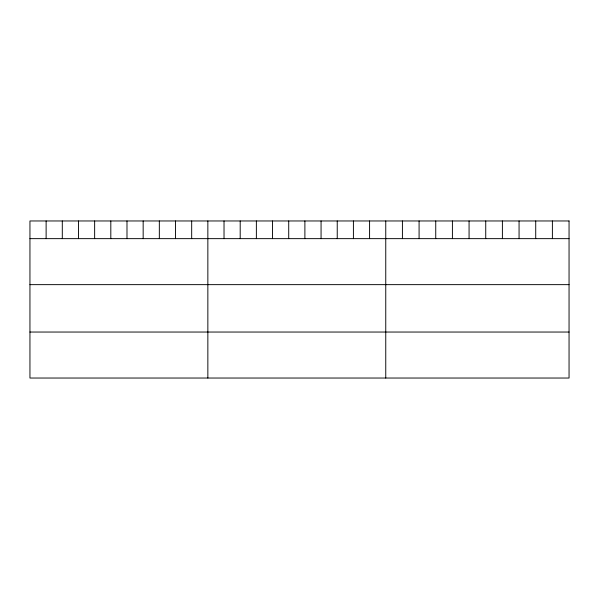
<?xml version="1.0" encoding="UTF-8"?>
<svg xmlns="http://www.w3.org/2000/svg" width="599" height="599" viewBox="0 0 599 599"><rect width="100%" height="100%" fill="white"/><g stroke="black" fill="none" stroke-linecap="round" stroke-linejoin="round"><path stroke-width="0.9" d="M29.95 238.642L569.05 238.642M29.95 284.645L569.05 284.645M29.95 332.041L569.05 332.041M552.39 220.964L552.39 238.642M535.723 220.964L535.723 238.642M519.063 220.964L519.063 238.642M502.396 220.964L502.396 238.642M485.737 220.964L485.737 238.642M469.069 220.964L469.069 238.642M452.41 220.964L452.41 238.642M435.743 220.964L435.743 238.642M419.083 220.964L419.083 238.642M402.416 220.964L402.416 238.642M385.756 220.964L385.756 378.036M369.583 220.964L369.583 238.642M353.41 220.964L353.41 238.642M337.237 220.964L337.237 238.642M321.064 220.964L321.064 238.642M304.891 220.964L304.891 238.642M288.718 220.964L288.718 238.642M272.545 220.964L272.545 238.642M256.372 220.964L256.372 238.642M240.199 220.964L240.199 238.642M224.026 220.964L224.026 238.642M207.853 220.964L207.853 378.036M191.68 220.964L191.68 238.642M175.507 220.964L175.507 238.642M159.334 220.964L159.334 238.642M143.161 220.964L143.161 238.642M126.988 220.964L126.988 238.642M110.815 220.964L110.815 238.642M94.642 220.964L94.642 238.642M78.469 220.964L78.469 238.642M62.296 220.964L62.296 238.642M46.123 220.964L46.123 238.642M569.05 220.964L29.95 220.964L29.95 378.036L569.05 378.036L569.05 220.964"/></g></svg>
